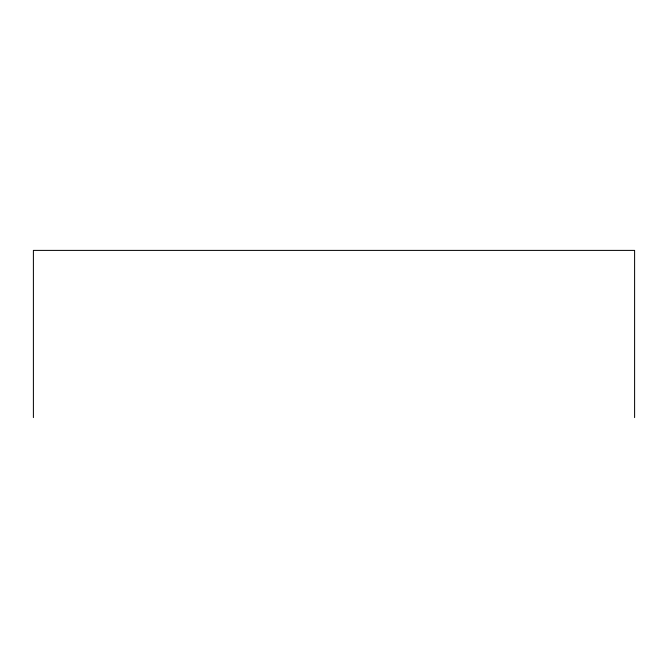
<?xml version="1.0" encoding="UTF-8"?>
<svg xmlns="http://www.w3.org/2000/svg" width="668" height="668" viewBox="0 0 668 668"><rect width="100%" height="100%" fill="white"/><g stroke="black" fill="none" stroke-linecap="round" stroke-linejoin="round"><path stroke-width="1" d="M634.6 417.6L634.6 250.4L33.4 250.4L33.4 417.6"/></g></svg>
